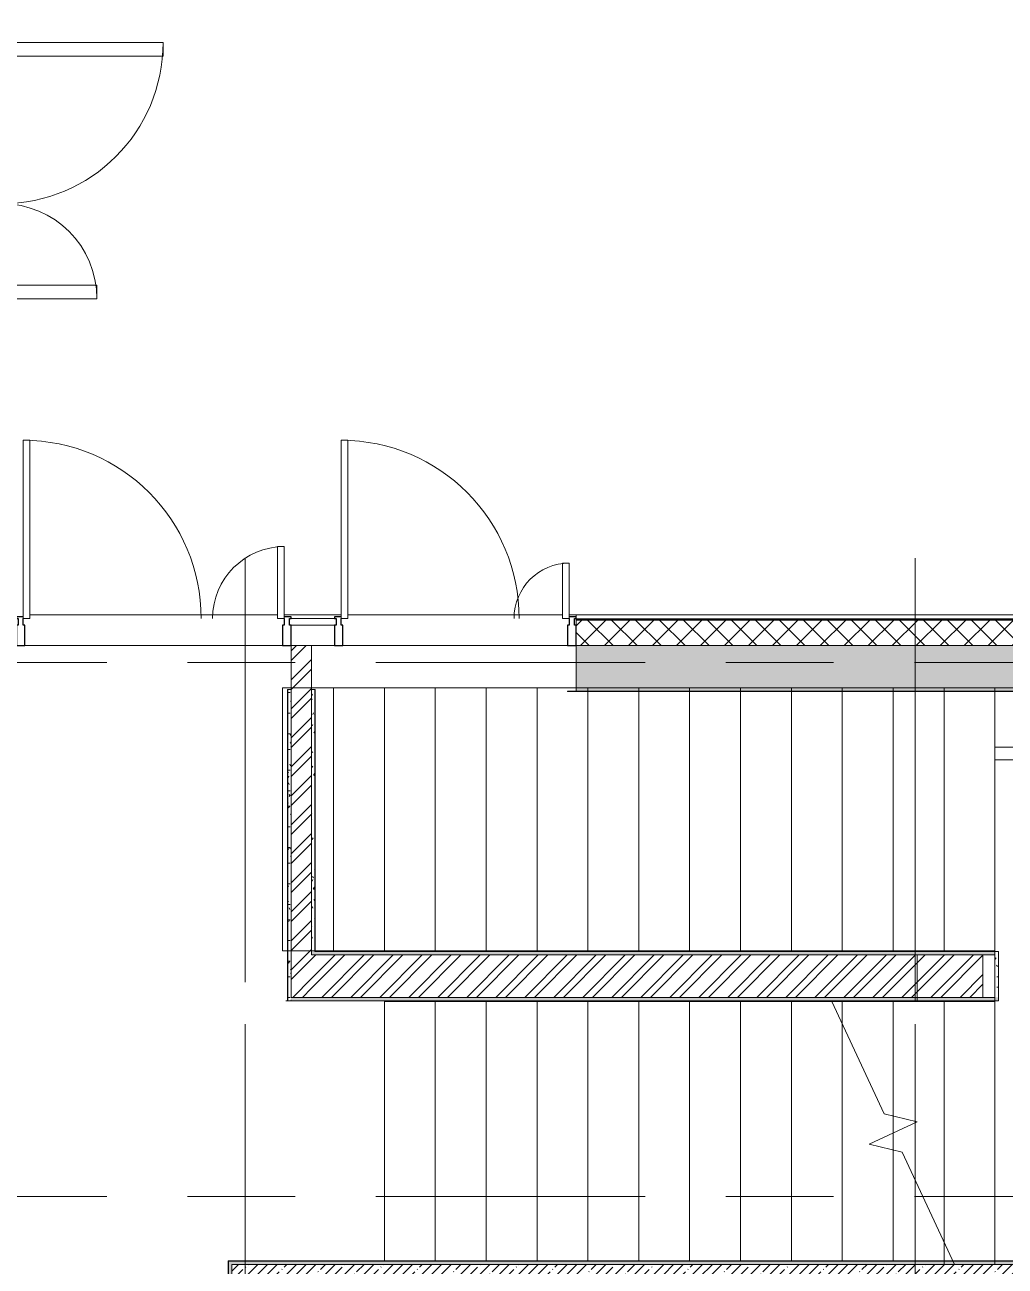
# Model space of a CAD drawing. Header units: millimetres. Extents: x 81494 to 296443, y -8553 to 29000.
# Drawn here: x 93360 to 99140, y 17740 to 25060 of the extents above; entities that cross this region are included whole.
import ezdxf

# ---------------------------------------------------------------- set-up
doc = ezdxf.new("R2010")
doc.units = ezdxf.units.MM
doc.linetypes.add('Осевая', pattern=[3175, 635, -476.25, 1587.5, -476.25])
for name, color, linetype, lineweight in [('A-DOOR', 7, 'Continuous', 9), ('A-DOOR-FRAM-2', 7, 'Continuous', 9), ('A-GLAZ', 7, 'Continuous', 9), ('A-GLAZ-CWMG', 7, 'Continuous', 9), ('A-GLAZ-CWMG-1', 7, 'Continuous', 25), ('A-WALL', 7, 'Continuous', 9), ('I-WALL', 7, 'Continuous', 9), ('S-STRS-1', 7, 'Continuous', 9), ('S-STRS-MBND', 7, 'Continuous', 9), ('Оси', 7, 'Continuous', 9), ('Оси-2', 7, 'Осевая', 9)]:
    doc.layers.add(name, color=color, linetype=linetype, lineweight=lineweight)
for name, color, linetype, lineweight, true_color in [('A-DOOR-1', 7, 'Continuous', 9, 0xc0c0c0), ('A-DOOR-FRAM-1', 7, 'Continuous', 9, 0xc0c0c0), ('A-WALL-1', 9, 'Continuous', 9, 0x808080), ('A-WALL-FNSH-1', 9, 'Continuous', 9, 0x808080)]:
    doc.layers.add(name, color=color, linetype=linetype, lineweight=lineweight, true_color=true_color)
pattern_1 = [(45, (0, 0), (-57.024626, 57.024626), []), (45, (57.025, 0), (-57.024626, 57.024626), [100.806, -20.161, 3.353, -16.808])]
pattern_2 = [(45, (0, 0), (-85.53659, 85.53659), []), (45, (57.02, 0), (-85.53659, 85.53659), [])]
pattern_3 = [(0, (0, 0), (121.92, 30.48), [10.058, -81.382, 10.058, -81.382, -487.68]), (0, (0, 0), (121.92, 30.48), [-182.88, 10.058, -172.822, 10.058, -81.382, -213.36]), (0, (0, 0), (121.92, 30.48), [-457.2, 10.058, -50.902, 10.058, -142.342]), (120, (45.72, 15.24), (-87.356454, 90.345817), [10.058, -81.382, 10.058, -81.382, -487.68]), (120, (45.72, 15.24), (-87.356454, 90.345817), [-182.88, 10.058, -172.822, 10.058, -81.382, -213.36]), (120, (45.72, 15.24), (-87.356454, 90.345817), [-457.2, 10.058, -50.902, 10.058, -142.342]), (240, (60.96, 76.2), (-34.563546, -120.825817), [10.058, -81.382, 10.058, -81.382, -487.68]), (240, (60.96, 76.2), (-34.563546, -120.825817), [-182.88, 10.058, -172.822, 10.058, -81.382, -213.36]), (240, (60.96, 76.2), (-34.563546, -120.825817), [-457.2, 10.058, -50.902, 10.058, -142.342])]

# ---------------------------------------------------------------- blocks, each defined once
blk = doc.blocks.new('110_Дверь_СКБ_2Ст_Внутренняя - ДН-4д_ ДОО_Дв_1450x2100h_Лестничная клетка-23615437-План расстановки мебели и оборудования 1 этажа в осях 23_1-33')
at = {"layer": 'A-DOOR'}
h = blk.add_hatch(dxfattribs=at)
h.set_pattern_fill('FP_18', color=256, style=0, pattern_type=2)
h.set_pattern_definition([(135, (1471.41, 189.685), (-14.14214, -14.14214), []), (225, (1471.41, 189.685), (14.14214, -14.14214), [])])
h.paths.add_polyline_path([(862.5, 115), (817.5, 115), (817.5, -115), (862.5, -115)])
at = {"layer": 'A-DOOR-FRAM-2'}
h = blk.add_hatch(dxfattribs=at)
h.set_pattern_fill('FP_19', color=256, style=0, pattern_type=2)
h.set_pattern_definition([(45, (-651.384, 189.685), (-14.1421, 14.1421), []), (135, (-651.384, 189.685), (-14.1421, -14.1421), [])])
h.paths.add_polyline_path([(-792.5, 115), (-837.5, 115), (-837.5, -115), (-792.5, -115)])
at = {"layer": 'A-DOOR-1'}
for p, q in [((-742.5, 990), (-742.5, 40)), ((-662.5, 990), (-742.5, 990)), ((-662.5, 40), (-662.5, 990)), ((767.5, 600), (687.5, 600)), ((687.5, 600), (687.5, 40)), ((767.5, 40), (767.5, 600)), ((-777.5, 123), (-847.5, 123)), ((-847.5, 123), (-847.5, 115)), ((-847.5, 115), (-792.5, 115)), ((-792.5, 115), (-792.5, 40)), ((-777.5, 40), (-777.5, 123)), ((872.5, 123), (802.5, 123)), ((802.5, 123), (802.5, 40)), ((817.5, 40), (817.5, 115)), ((817.5, 115), (872.5, 115)), ((872.5, 115), (872.5, 123)), ((-792.5, 40), (-777.5, 40)), ((-742.5, 40), (-662.5, 40)), ((687.5, 40), (767.5, 40)), ((802.5, 40), (817.5, 40)), ((-777.5, -40), (-792.5, -40)), ((-792.5, -40), (-792.5, -115)), ((-777.5, -123), (-777.5, -40)), ((817.5, -40), (802.5, -40)), ((802.5, -40), (802.5, -123)), ((817.5, -115), (817.5, -40)), ((-847.5, -115), (-847.5, -123)), ((-792.5, -115), (-847.5, -115)), ((-847.5, -123), (-777.5, -123)), ((802.5, -123), (872.5, -123)), ((872.5, -115), (817.5, -115)), ((872.5, -123), (872.5, -115))]:
    blk.add_line(p, q, dxfattribs=at)
for centre, radius, start, end in [((-742.5, 40), 950, 0, 90), ((767.5, 40), 560, 90, 180)]:
    blk.add_arc(centre, radius, start, end, dxfattribs=at)
at = {"layer": 'A-DOOR-FRAM-1'}
for p, q in [((-792.5, 115), (-837.5, 115)), ((-837.5, 115), (-837.5, -115)), ((-792.5, -115), (-792.5, 115)), ((862.5, 115), (817.5, 115)), ((817.5, 115), (817.5, -115)), ((862.5, -115), (862.5, 115)), ((-837.5, -115), (-792.5, -115)), ((817.5, -115), (862.5, -115))]:
    blk.add_line(p, q, dxfattribs=at)
blk = doc.blocks.new('DRS_ДПУ_распашная__2Ст_Прямоугольная1 - ВН-4_ Нр_ДО_1500х2200 глухая-26741401-План расстановки мебели и оборудования 1 этажа в осях 23_1-33')
at = {"layer": 'A-DOOR-1'}
for p, q in [((-770, 1050), (-770, 0)), ((-730, 1050), (-770, 1050)), ((-730, 0), (-730, 1050)), ((770, 423.1), (730, 423.1)), ((730, 423.1), (730, 0)), ((770, 0), (770, 423.1)), ((-770, 0), (-730, 0)), ((730, 0), (770, 0))]:
    blk.add_line(p, q, dxfattribs=at)
for centre, radius, start, end in [((-770, 0), 1050, 360, 90), ((770, 0), 423.1, 90, 180)]:
    blk.add_arc(centre, radius, start, end, dxfattribs=at)
blk = doc.blocks.new('Прямоугольный импост - Импост структурный с накладкой - 170мм-22855209-План расстановки мебели и оборудования 1 этажа в осях 23_1-33')
at = {"layer": 'A-GLAZ-CWMG-1'}
for p, q in [((-50, 40), (-50, 160)), ((-50, 160), (0, 160)), ((0, 160), (0, 40)), ((-40, 40), (-50, 40)), ((-40, 0), (-40, 40)), ((-10, 40), (-10, 0)), ((0, 40), (-10, 40)), ((-10, 0), (0, 0)), ((0, 0), (0, -10)), ((0, -10), (-40, -10))]:
    blk.add_line(p, q, dxfattribs=at)
blk = doc.blocks.new('PNS_Панель прямоугольная - Нр_Металл - 40мм-23713233-План расстановки мебели и оборудования 1 этажа в осях 23_1-33')
at = {"layer": 'A-GLAZ'}
for p, q in [((-137.5, 0), (137.5, 0)), ((127.5, 0), (-127.5, 0)), ((-127.5, -40), (127.5, -40))]:
    blk.add_line(p, q, dxfattribs=at)
blk = doc.blocks.new('Прямоугольный импост - Импост структурный с накладкой - 170мм-22855665-План расстановки мебели и оборудования 1 этажа в осях 23_1-33')
at = {"layer": 'A-GLAZ-CWMG-1'}
for p, q in [((-25, 40), (-25, 160)), ((-25, 160), (25, 160)), ((25, 160), (25, 40)), ((-15, 40), (-25, 40)), ((-25, -10), (-25, 0)), ((-25, 0), (-15, 0)), ((-15, 0), (-15, 40)), ((15, 40), (15, 0)), ((25, 40), (15, 40)), ((15, -10), (-25, -10))]:
    blk.add_line(p, q, dxfattribs=at)
blk = doc.blocks.new('Прямоугольный импост - Импост структурный с накладкой - 170мм-V21-План расстановки мебели и оборудования 1 этажа в осях 23_1-33')
at = {"layer": 'A-GLAZ-CWMG-1'}
for p, q in [((-25, 40), (-25, 160)), ((-25, 160), (25, 160)), ((25, 160), (25, 40)), ((-15, 40), (-25, 40)), ((-15, 0), (-15, 40)), ((15, 40), (15, 0)), ((25, 40), (15, 40)), ((15, 0), (25, 0)), ((25, 0), (25, -10)), ((25, -10), (-15, -10))]:
    blk.add_line(p, q, dxfattribs=at)
blk = doc.blocks.new('Прямоугольный импост - Импост структурный с накладкой - 170мм-22855280-План расстановки мебели и оборудования 1 этажа в осях 23_1-33')
at = {"layer": 'A-GLAZ-CWMG-1'}
for p, q in [((0, 160), (-50, 160)), ((-50, 160), (-50, 40)), ((0, 40), (0, 160)), ((-50, 40), (-40, 40)), ((-40, 40), (-40, 0)), ((-10, 0), (-10, 40)), ((-10, 40), (0, 40)), ((0, 0), (-10, 0)), ((0, -10), (0, 0)), ((-40, -10), (0, -10))]:
    blk.add_line(p, q, dxfattribs=at)
blk = doc.blocks.new('DRS_ДПУ_распашная__2Ст_Прямоугольная1 - ВН-4_ Нр_ДО_1500х2200 глухая-26857260-План расстановки мебели и оборудования 1 этажа в осях 23_1-33')
at = {"layer": 'A-DOOR-1'}
for p, q in [((-672.5, 1050), (-672.5, 0)), ((-632.5, 1050), (-672.5, 1050)), ((-632.5, 0), (-632.5, 1050)), ((672.5, 325.6), (632.5, 325.6)), ((632.5, 325.6), (632.5, 0)), ((672.5, 0), (672.5, 325.6)), ((-672.5, 0), (-632.5, 0)), ((632.5, 0), (672.5, 0))]:
    blk.add_line(p, q, dxfattribs=at)
for centre, radius, start, end in [((-672.5, 0), 1050, 360, 90), ((672.5, 0), 325.6, 90, 180)]:
    blk.add_arc(centre, radius, start, end, dxfattribs=at)
blk = doc.blocks.new('Зашивка приборов отопления32 - Зашивка приборов отопления-33323791-План расстановки мебели и оборудования 1 этажа в осях 23_1-33')
at = {"layer": 'A-WALL'}
for p, q in [((126595, 120), (125430, 120)), ((126595, 45), (126595, 120)), ((126595, 45), (125430, 45)), ((125430, 45), (126595, 45)), ((126595, -285), (126595, 45))]:
    blk.add_line(p, q, dxfattribs=at)

msp = doc.modelspace()

# ---------------------------------------------------------------- hatches: boundary and pattern name
at = {"layer": 'A-WALL'}
h = msp.add_hatch(dxfattribs=at)
h.set_pattern_fill('FP_5', color=256, style=0, pattern_type=2)
h.set_pattern_definition([(45, (0, 0), (-70.71068, 70.71068), []), (135, (0, 0), (-70.71068, -70.71068), [])])
h.paths.add_polyline_path([(111235.1, 21400), (111126.6, 21550), (110941.5, 21550), (111050, 21400)])
h.paths.add_polyline_path([(110803.2, 21400), (110694.6, 21550), (109950, 21550), (109950, 21400), (110595.9, 21400)])
h.paths.add_polyline_path([(109050, 21400), (109050, 21550), (107750, 21550), (107750, 21400), (108537.1, 21400)])
h.paths.add_polyline_path([(105550, 21400), (106850, 21400), (106850, 21550), (105550, 21550)])
h.paths.add_polyline_path([(104650, 21400), (104650, 21550), (103450, 21550), (103450, 21400), (103733.1, 21400)])
h.paths.add_polyline_path([(101150, 21400), (101150, 21550), (96610, 21550), (96610, 21400), (100987.9, 21400)])
h.paths.add_polyline_path([(93310, 21400), (93310, 21550), (93060, 21550), (93060, 21400), (93095.7, 21400)])
at = {"layer": 'I-WALL'}
h = msp.add_hatch(dxfattribs=at)
h.set_pattern_fill('FP_2', color=256, style=0, pattern_type=2)
h.set_pattern_definition(pattern_1)
h.paths.add_polyline_path([(100580, 21150), (100580, 21400), (96610, 21400), (96610, 21150), (98242.8, 21150)])
h.paths.add_polyline_path([(93310, 21150), (93310, 21400), (93060, 21400), (93060, 21150), (93095.7, 21150)])
h = msp.add_hatch(dxfattribs=at)
h.set_pattern_fill('FP_43', color=256, style=0, pattern_type=2)
h.set_pattern_definition(pattern_2)
h.paths.add_polyline_path([(95050, 19325), (95050, 21400), (94930, 21400), (94930, 19325)])
h = msp.add_hatch(dxfattribs=at)
h.set_pattern_fill('FP_67', color=256, style=0, pattern_type=2)
h.set_pattern_definition(pattern_3)
h.paths.add_polyline_path([(94930, 19305), (94930, 21140), (94910, 21140), (94910, 19305)])
h = msp.add_hatch(dxfattribs=at)
h.set_pattern_fill('FP_67', color=256, style=0, pattern_type=2)
h.set_pattern_definition(pattern_3)
h.paths.add_polyline_path([(95070, 19595), (95070, 21140), (95050, 21140), (95050, 19595)])
h = msp.add_hatch(dxfattribs=at)
h.set_pattern_fill('FP_67', color=256, style=0, pattern_type=2)
h.set_pattern_definition(pattern_3)
h.paths.add_polyline_path([(100559, 21130), (100560, 21130), (100560, 21150), (96610, 21150), (96610, 21130), (98242.8, 21130)])
h = msp.add_hatch(dxfattribs=at)
h.set_pattern_fill('FP_67', color=256, style=0, pattern_type=2)
h.set_pattern_definition(pattern_3)
h.paths.add_polyline_path([(99080, 19575), (99080, 19595), (95050, 19595), (95050, 19575), (98242.8, 19575)])
h = msp.add_hatch(dxfattribs=at)
h.set_pattern_fill('FP_43', color=256, style=0, pattern_type=2)
h.set_pattern_definition(pattern_2)
h.paths.add_polyline_path([(99009.4, 19325), (99009.4, 19575), (95050, 19575), (95050, 19325), (98242.8, 19325)])
h = msp.add_hatch(dxfattribs=at)
h.set_pattern_fill('FP_67', color=256, style=0, pattern_type=2)
h.set_pattern_definition(pattern_3)
h.paths.add_polyline_path([(99100, 19325), (99100, 19595), (99080, 19595), (99080, 19325)])
h = msp.add_hatch(dxfattribs=at)
h.set_pattern_fill('FP_67', color=256, style=0, pattern_type=2)
h.set_pattern_definition(pattern_3)
h.paths.add_polyline_path([(99100, 19305), (99100, 19325), (94930, 19325), (94930, 19305), (98242.8, 19305)])
h = msp.add_hatch(dxfattribs=at)
h.set_pattern_fill('FP_67', color=256, style=0, pattern_type=2)
h.set_pattern_definition(pattern_3)
h.paths.add_polyline_path([(94560, 13640), (94580, 13640), (94580, 17770), (94560, 17770), (94560, 13641)])
h = msp.add_hatch(dxfattribs=at)
h.set_pattern_fill('FP_67', color=256, style=0, pattern_type=2)
h.set_pattern_definition(pattern_3)
h.paths.add_polyline_path([(100301.6, 17750), (100580, 17750), (100580, 17770), (94580, 17770), (94580, 17750), (99615.4, 17750)])
h = msp.add_hatch(dxfattribs=at)
h.set_pattern_fill('FP_2', color=256, style=0, pattern_type=2)
h.set_pattern_definition(pattern_1)
h.paths.add_polyline_path([(94800, 13620), (94800, 17750), (94580, 17750), (94580, 13620)])
h = msp.add_hatch(dxfattribs=at)
h.set_pattern_fill('FP_2', color=256, style=0, pattern_type=2)
h.set_pattern_definition(pattern_1)
h.paths.add_polyline_path([(100800, 17530), (100800, 17750), (94800, 17750), (94800, 17530), (100644.8, 17530)])

# ---------------------------------------------------------------- linework, layer by layer
at = {"layer": 'A-WALL'}
for p, q in [((93390, 21580), (94850, 21580)), ((94890, 21580), (95225, 21580)), ((95265, 21580), (96530, 21580)), ((96570, 21580), (111141.9, 21580)), ((96610, 21580), (96610, 21570)), ((96610, 21560), (96610, 21558)), ((101150, 21553), (96610, 21553)), ((101150, 21550), (96610, 21550)), ((94880, 21400), (93360, 21400)), ((95185, 21400), (94930, 21400)), ((96560, 21400), (95235, 21400)), ((101150, 21400), (96610, 21400)), ((95070, 19596), (95070, 21140)), ((95070, 19595), (99100, 19595)), ((94560, 13640), (94560, 17771)), ((96918.6, 17770), (100560, 17770))]:
    msp.add_line(p, q, dxfattribs=at)
at = {"layer": 'A-WALL-1'}
for p, q in [((96610, 21550), (96610, 21130)), ((94930, 19325), (94930, 21400)), ((95050, 21400), (95050, 19575)), ((94910, 21140), (94910, 19305)), ((94930, 21140), (94910, 21140)), ((95070, 21140), (95050, 21140)), ((96610, 21150), (100580, 21150)), ((99079, 21130), (100560, 21130)), ((95050, 19575), (99080, 19575)), ((99009.4, 19325), (99009.4, 19575)), ((99080, 19575), (99080, 19325)), ((99100, 19305), (99100, 19595)), ((99080, 19325), (94930, 19325)), ((94580, 17750), (94580, 13620)), ((100580, 17750), (94580, 17750))]:
    msp.add_line(p, q, dxfattribs=at)
at = {"layer": 'A-WALL-FNSH-1'}
for p, q in [((101150, 21558), (96610, 21558)), ((96610, 21558), (96610, 21550)), ((94910, 21140), (94909, 21140)), ((95071, 21140), (95070, 21140)), ((95071, 19595), (95071, 21140)), ((96560, 21130), (96560, 21129)), ((99079, 21130), (96610, 21130)), ((98755.6, 21130), (98755.6, 21129)), ((98999.6, 21129), (98999.6, 21130)), ((99073.5, 21129), (99079, 21129)), ((99079, 21129), (99079, 21130)), ((99100, 19596), (98610, 19596)), ((99100, 19595), (99100, 19596)), ((94909, 19305), (94909, 19304)), ((99100, 19305), (98610, 19305)), ((98621, 19304), (99101, 19304)), ((99101, 19304), (99101, 19305)), ((94559, 17771), (94559, 17770)), ((100559, 17771), (94559, 17771)), ((94560, 17770), (96918.6, 17770)), ((96918.6, 17770), (96918.6, 17771))]:
    msp.add_line(p, q, dxfattribs=at)
at = {"layer": 'I-WALL'}
for p, q in [((94909, 19305), (94909, 21140)), ((96560, 21130), (96610, 21130)), ((99073.5, 21129), (96560, 21129)), ((98925.6, 21130), (98925.6, 21129)), ((99073.5, 21129), (99073.5, 21130)), ((100245, 21129), (99079, 21129)), ((95070, 19596), (98610, 19596)), ((95070, 19596), (95070, 19595)), ((98610, 19595), (98610, 19596)), ((98610, 19305), (98610, 19575)), ((98621, 19575), (98621, 19304)), ((99101, 19596), (99100, 19596)), ((99101, 19596), (99101, 19305)), ((94899, 19305), (94909, 19305)), ((94899, 19305), (94899, 19304)), ((98621, 19304), (94899, 19304)), ((94910, 19305), (98610, 19305)), ((99100, 19305), (99101, 19305)), ((94559, 13641), (94559, 17770)), ((94560, 17770), (94559, 17770)), ((94559.5, 17771), (94559.5, 17770)), ((95109.4, 17771), (95109.4, 17770)), ((95118.6, 17771), (95118.6, 17770)), ((99075.7, 17770), (99075.7, 17771))]:
    msp.add_line(p, q, dxfattribs=at)
at = {"layer": 'S-STRS-1'}
for p, q in [((96680, 19600), (96680, 21130)), ((96980, 19600), (96980, 21130)), ((96980, 19600), (96980, 21130)), ((97280, 19600), (97280, 21130)), ((97280, 19600), (97280, 21130)), ((97580, 19600), (97580, 21130)), ((97580, 19600), (97580, 21130)), ((97880, 19600), (97880, 21130)), ((97880, 19600), (97880, 21130)), ((98180, 19600), (98180, 21130)), ((98180, 19600), (98180, 21130)), ((98480, 19600), (98480, 21130)), ((98480, 19600), (98480, 21130)), ((98780, 19600), (98780, 21130)), ((98780, 19600), (98780, 21130)), ((99080, 19600), (99080, 20725)), ((99080, 19600), (99080, 20725)), ((96980, 19600), (96680, 19600)), ((97280, 19600), (96980, 19600)), ((97580, 19600), (97280, 19600)), ((97880, 19600), (97580, 19600)), ((98180, 19600), (97880, 19600)), ((98480, 19600), (98180, 19600)), ((98780, 19600), (98480, 19600)), ((99080, 19600), (98780, 19600)), ((99080, 19600), (99080, 19595)), ((95480, 19300), (95480, 17770)), ((95480, 19300), (95780, 19300)), ((95480, 19300), (95480, 17770)), ((95780, 19300), (96080, 19300)), ((95780, 19300), (95780, 17770)), ((95780, 19300), (95780, 17770)), ((96080, 19300), (96380, 19300)), ((96080, 19300), (96080, 17770)), ((96080, 19300), (96080, 17770)), ((96380, 19300), (96680, 19300)), ((96380, 19300), (96380, 17770)), ((96380, 19300), (96380, 17770)), ((96680, 19300), (96980, 19300)), ((96680, 19300), (96680, 17770)), ((96680, 19300), (96680, 17770)), ((96980, 19300), (97280, 19300)), ((96980, 19300), (96980, 17770)), ((96980, 19300), (96980, 17770)), ((97280, 19300), (97580, 19300)), ((97280, 19300), (97280, 17770)), ((97280, 19300), (97280, 17770)), ((97580, 19300), (97880, 19300)), ((97580, 19300), (97580, 17770)), ((97580, 19300), (97580, 17770)), ((97880, 19300), (98118.6, 19300)), ((97880, 19300), (97880, 17770)), ((97880, 19300), (97880, 17770)), ((98118.6, 19300), (98180, 19300)), ((98180, 19300), (98480, 19300)), ((98180, 19300), (98180, 19168.4)), ((98180, 19300), (98180, 19168.4)), ((98480, 19300), (98780, 19300)), ((98480, 19300), (98480, 18625.4)), ((98480, 19300), (98480, 18625.4)), ((98780, 19300), (99080, 19300)), ((98780, 19300), (98780, 17881.6)), ((98780, 19300), (98780, 17881.6)), ((99080, 19305), (99080, 19300)), ((99080, 19300), (99080, 17770)), ((98180, 19168.4), (98180, 17770)), ((98180, 19168.4), (98180, 17770)), ((98480, 18625.4), (98480, 18525)), ((98480, 18625.4), (98480, 18525)), ((98480, 18525), (98480, 18424.6)), ((98480, 18525), (98480, 18424.6)), ((98480, 18424.6), (98480, 17770)), ((98480, 18424.6), (98480, 17770)), ((98780, 17881.6), (98780, 17750)), ((98780, 17881.6), (98780, 17750)), ((98780, 17750), (98841.4, 17750))]:
    msp.add_line(p, q, dxfattribs=at)
at = {"layer": 'S-STRS-MBND'}
for p, q in [((94880, 19600), (94880, 21150)), ((99080, 21150), (94880, 21150)), ((95180, 19600), (95180, 21150)), ((95180, 19600), (95180, 21150)), ((95480, 19600), (95480, 21150)), ((95480, 19600), (95480, 21150)), ((95780, 19600), (95780, 21150)), ((95780, 19600), (95780, 21150)), ((96080, 19600), (96080, 21150)), ((96080, 19600), (96080, 21150)), ((96380, 19600), (96380, 21150)), ((96380, 19600), (96380, 21150)), ((96680, 19600), (96680, 21150)), ((96680, 19600), (96680, 21150)), ((96980, 19600), (96980, 21150)), ((96980, 19600), (96980, 21150)), ((97280, 19600), (97280, 21150)), ((97280, 19600), (97280, 21150)), ((97580, 19600), (97580, 21150)), ((97580, 19600), (97580, 21150)), ((97880, 19600), (97880, 21150)), ((97880, 19600), (97880, 21150)), ((98180, 19600), (98180, 21150)), ((98180, 19600), (98180, 21150)), ((98480, 19600), (98480, 21150)), ((98480, 19600), (98480, 21150)), ((98780, 19600), (98780, 21150)), ((98780, 19600), (98780, 21150)), ((100630, 21150), (99080, 21150)), ((99080, 19600), (99080, 21150)), ((99080, 19600), (99080, 21150)), ((99080, 19600), (94880, 19600)), ((99080, 19600), (99080, 19300)), ((98118.6, 19300), (99080, 19300)), ((98427.2, 18638.3), (98118.6, 19300)), ((98180, 19300), (98180, 19168.4)), ((98180, 19300), (98180, 19168.4)), ((98480, 19300), (98480, 18625.4)), ((98480, 19300), (98480, 18625.4)), ((98780, 19300), (98780, 17881.6)), ((98780, 19300), (98780, 17881.6)), ((99080, 19300), (99080, 17750)), ((99080, 19300), (99080, 17750)), ((98621.6, 18591), (98427.2, 18638.3)), ((98338.4, 18459), (98621.6, 18591)), ((98480, 18525), (98480, 18424.6)), ((98480, 18525), (98480, 18424.6)), ((98532.8, 18411.7), (98338.4, 18459)), ((98841.4, 17750), (98532.8, 18411.7)), ((98841.4, 17750), (99080, 17750)), ((99080, 17750), (100630, 17750))]:
    msp.add_line(p, q, dxfattribs=at)
at = {"layer": 'Оси'}
for p, q in [((94660, 19415.1), (94660, 21915.1)), ((98610, 19415.1), (98610, 21915.1))]:
    msp.add_line(p, q, dxfattribs=at)
at = {"layer": 'Оси-2'}
for p, q in [((84793.9, 21300), (122455, 21300)), ((94660, 593.7), (94660, 19415.1)), ((98610, 593.7), (98610, 19415.1)), ((84793.9, 18150), (122455, 18150))]:
    msp.add_line(p, q, dxfattribs=at)

# ---------------------------------------------------------------- block references
at = {"layer": 'A-DOOR-1', "rotation": 269.9999999999998}
msp.add_blockref('110_Дверь_СКБ_2Ст_Внутренняя - ДН-4д_ ДОО_Дв_1450x2100h_Лестничная клетка-23615437-План расстановки мебели и оборудования 1 этажа в осях 23_1-33', (93185, 24212.5), dxfattribs=at)
at = {"layer": 'A-DOOR-1'}
for name, p in [('DRS_ДПУ_распашная__2Ст_Прямоугольная1 - ВН-4_ Нр_ДО_1500х2200 глухая-26741401-План расстановки мебели и оборудования 1 этажа в осях 23_1-33', (94120, 21560)), ('DRS_ДПУ_распашная__2Ст_Прямоугольная1 - ВН-4_ Нр_ДО_1500х2200 глухая-26857260-План расстановки мебели и оборудования 1 этажа в осях 23_1-33', (95897.5, 21560))]:
    msp.add_blockref(name, p, dxfattribs=at)
at = {"layer": 'A-GLAZ'}
msp.add_blockref('PNS_Панель прямоугольная - Нр_Металл - 40мм-23713233-План расстановки мебели и оборудования 1 этажа в осях 23_1-33', (95057.5, 21560), dxfattribs=at)
at = {"layer": 'A-GLAZ-CWMG', "rotation": 180}
msp.add_blockref('Прямоугольный импост - Импост структурный с накладкой - 170мм-22855280-План расстановки мебели и оборудования 1 этажа в осях 23_1-33', (93310, 21560), dxfattribs=at)
at = {"layer": 'A-GLAZ-CWMG', "extrusion": (0, 0, -1), "rotation": 180}
for name, p in [('Прямоугольный импост - Импост структурный с накладкой - 170мм-V21-План расстановки мебели и оборудования 1 этажа в осях 23_1-33', (-94905, 21560)), ('Прямоугольный импост - Импост структурный с накладкой - 170мм-22855665-План расстановки мебели и оборудования 1 этажа в осях 23_1-33', (-95210, 21560)), ('Прямоугольный импост - Импост структурный с накладкой - 170мм-22855209-План расстановки мебели и оборудования 1 этажа в осях 23_1-33', (-96610, 21560))]:
    msp.add_blockref(name, p, dxfattribs=at)
at = {"layer": 'A-WALL', "rotation": 180}
msp.add_blockref('Зашивка приборов отопления32 - Зашивка приборов отопления-33323791-План расстановки мебели и оборудования 1 этажа в осях 23_1-33', (225675, 20845), dxfattribs=at)

doc.saveas('drawing.dxf')
